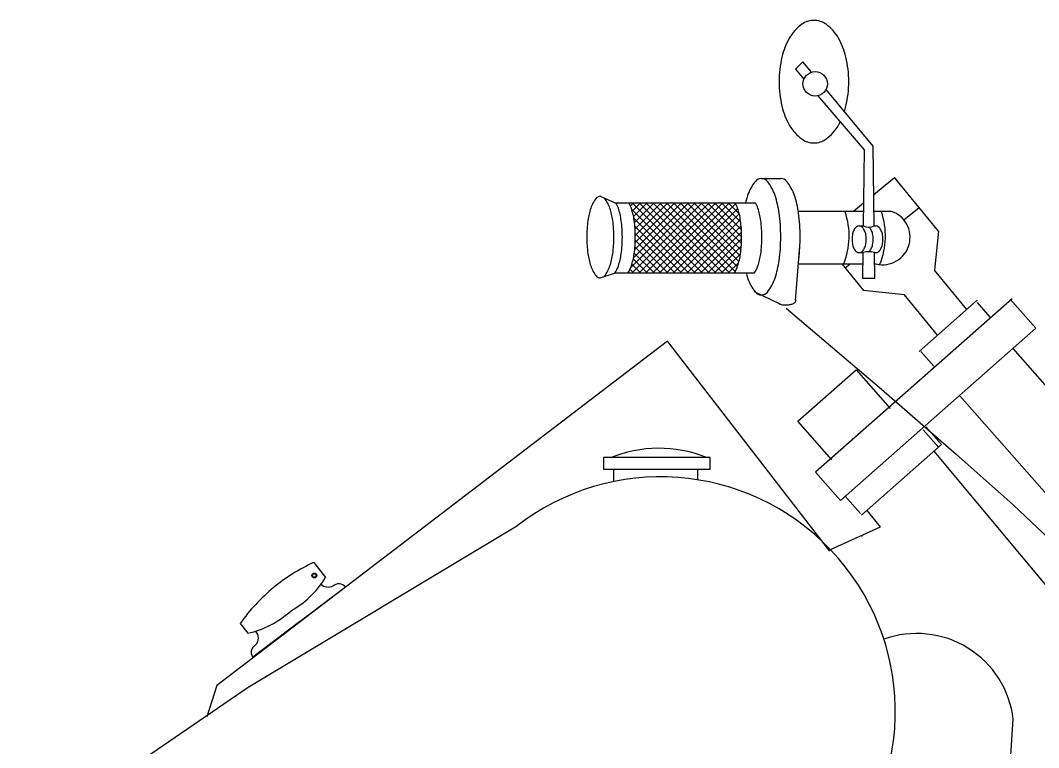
# Model space of a CAD drawing. Header units: millimetres. Extents: x -3204.52 to -3202.33, y 1775.89 to 1776.94.
# Drawn here: x -3203.632 to -3203.107, y 1776.564 to 1776.939 of the extents above; entities that cross this region are included whole.
import ezdxf

# ---------------------------------------------------------------- set-up
doc = ezdxf.new("R2010")
doc.units = ezdxf.units.MM
doc.header["$LTSCALE"] = 10
doc.layers.add('Veículos', color=2, linetype='Continuous')

msp = doc.modelspace()

# ---------------------------------------------------------------- linework, layer by layer
at = {"layer": 'Veículos'}
for p, q in [((-3203.249981963466, 1776.857509989733), (-3203.239981963466, 1776.857509989733)), ((-3203.192055483782, 1776.84933564635), (-3203.181426632897, 1776.858031978892)), ((-3203.158775506578, 1776.830347268946), (-3203.181426632897, 1776.858031978892)), ((-3203.332946009127, 1776.848324042632), (-3203.325315112769, 1776.844960551259)), ((-3203.317418738896, 1776.843365396835), (-3203.315823584471, 1776.844960551259)), ((-3203.317239933935, 1776.811724396643), (-3203.284003779318, 1776.844960551259)), ((-3203.280478903464, 1776.808895659922), (-3203.316543794802, 1776.844960551259)), ((-3203.31653313675, 1776.808895659922), (-3203.280468245412, 1776.844960551259)), ((-3203.316521949945, 1776.84072665188), (-3203.312288050565, 1776.844960551259)), ((-3203.315862887721, 1776.816636976762), (-3203.287539313224, 1776.844960551259)), ((-3203.315836230915, 1776.837876837003), (-3203.308752516659, 1776.844960551259)), ((-3203.315366405708, 1776.834811128305), (-3203.305216982753, 1776.844960551259)), ((-3203.315261156178, 1776.820774242211), (-3203.291074847129, 1776.844960551259)), ((-3203.315063262119, 1776.831578737988), (-3203.301681448847, 1776.844960551259)), ((-3203.314978537293, 1776.824592395001), (-3203.294610381035, 1776.844960551259)), ((-3203.314925034442, 1776.828181431759), (-3203.298145914941, 1776.844960551259)), ((-3203.276943369558, 1776.808895659922), (-3203.313008260896, 1776.844960551259)), ((-3203.312997602844, 1776.808895659922), (-3203.276932711506, 1776.844960551259)), ((-3203.273407835653, 1776.808895659922), (-3203.30947272699, 1776.844960551259)), ((-3203.309462068938, 1776.808895659922), (-3203.2733971776, 1776.844960551259)), ((-3203.269872301747, 1776.808895659922), (-3203.305937193084, 1776.844960551259)), ((-3203.305926535032, 1776.808895659922), (-3203.269861643694, 1776.844960551259)), ((-3203.266336767841, 1776.808895659922), (-3203.302401659178, 1776.844960551259)), ((-3203.302391001126, 1776.808895659922), (-3203.266326109788, 1776.844960551259)), ((-3203.263478674497, 1776.809573100484), (-3203.298866125272, 1776.844960551259)), ((-3203.29885546722, 1776.808895659922), (-3203.263196519707, 1776.844554607435)), ((-3203.262359190244, 1776.811989150137), (-3203.295330591366, 1776.844960551259)), ((-3203.261529876127, 1776.814695369926), (-3203.29179505746, 1776.844960551259)), ((-3203.260902561567, 1776.817603589272), (-3203.288259523554, 1776.844960551259)), ((-3203.260485980713, 1776.820722542324), (-3203.284723989648, 1776.844960551259)), ((-3203.260226550096, 1776.823998645613), (-3203.281188455742, 1776.844960551259)), ((-3203.260138698844, 1776.827446328266), (-3203.277652921836, 1776.844960551259)), ((-3203.260251718686, 1776.831094882014), (-3203.27411738793, 1776.844960551259)), ((-3203.26060696829, 1776.834985665524), (-3203.270581854024, 1776.844960551259)), ((-3203.261360172935, 1776.839274404076), (-3203.267046320119, 1776.844960551259)), ((-3203.202576534662, 1776.840727513811), (-3203.197388014248, 1776.844972666877)), ((-3203.28401443737, 1776.808895659922), (-3203.3168138759, 1776.841695098452)), ((-3203.295319933314, 1776.808895659922), (-3203.262152354053, 1776.842063239183)), ((-3203.291784399408, 1776.808895659922), (-3203.261368979272, 1776.839311080058)), ((-3203.230963447373, 1776.840727513811), (-3203.197438526177, 1776.840727513811)), ((-3203.1919559031, 1776.840727513811), (-3203.183359068022, 1776.840727513811)), ((-3203.176569196005, 1776.836165026523), (-3203.168761877092, 1776.842552832908)), ((-3203.287549971276, 1776.808895659922), (-3203.315679945221, 1776.837025633867)), ((-3203.288248865502, 1776.808895659922), (-3203.260791262697, 1776.836353262727)), ((-3203.291085505182, 1776.808895659922), (-3203.315174426333, 1776.832984581072)), ((-3203.294621039088, 1776.808895659922), (-3203.314947847286, 1776.82922246812)), ((-3203.284713331596, 1776.808895659922), (-3203.260413255795, 1776.833195735722)), ((-3203.28117779769, 1776.808895659922), (-3203.260190649672, 1776.82988280794)), ((-3203.199602531672, 1776.833069336741), (-3203.197529648758, 1776.833069336741)), ((-3203.191867311702, 1776.833046393038), (-3203.190707683816, 1776.833046393038)), ((-3203.158775506578, 1776.830347268946), (-3203.160777898398, 1776.810323350738)), ((-3203.298156572994, 1776.808895659922), (-3203.314940686637, 1776.825679773565)), ((-3203.277642263784, 1776.808895659922), (-3203.260145479597, 1776.826392444109)), ((-3203.305227640806, 1776.808895659922), (-3203.315456012648, 1776.819124031764)), ((-3203.3016921069, 1776.808895659922), (-3203.315118410711, 1776.822321963733)), ((-3203.274106729878, 1776.808895659922), (-3203.260309295936, 1776.822693093864)), ((-3203.270571195972, 1776.808895659922), (-3203.260727144524, 1776.81873971137)), ((-3203.232365187363, 1776.794687129433), (-3203.230194617205, 1776.822842547083)), ((-3203.199602546343, 1776.819324230173), (-3203.197693198068, 1776.819324230173)), ((-3203.191708305429, 1776.819324230173), (-3203.191014125717, 1776.819324230173)), ((-3203.312298708618, 1776.808895659922), (-3203.316705109198, 1776.813302060502)), ((-3203.308763174712, 1776.808895659922), (-3203.315973665349, 1776.816106150559)), ((-3203.267035662067, 1776.808895659922), (-3203.261637084619, 1776.814294237369)), ((-3203.230916926836, 1776.813473152011), (-3203.197762818467, 1776.813473152011)), ((-3203.208492656435, 1776.813473152011), (-3203.197272957143, 1776.799760186209)), ((-3203.206812930108, 1776.811420153167), (-3203.204303709299, 1776.813473152011)), ((-3203.19164061893, 1776.813473152011), (-3203.190877263914, 1776.813473152011)), ((-3203.332946009127, 1776.806324042632), (-3203.325117555652, 1776.808895659922)), ((-3203.315834242524, 1776.808895659922), (-3203.317665367573, 1776.810726784971)), ((-3203.144176597227, 1776.790032871529), (-3203.160777898398, 1776.810323350738)), ((-3203.176257044383, 1776.797658594933), (-3203.197272957143, 1776.799760186209)), ((-3203.159188118792, 1776.776796574768), (-3203.176257044383, 1776.797658594933)), ((-3203.120840002426, 1776.795563368985), (-3203.222059966328, 1776.706313423565)), ((-3203.168719759185, 1776.768392122207), (-3203.138717160798, 1776.794846688731)), ((-3203.138799681631, 1776.793644728239), (-3203.13218604, 1776.786144078642)), ((-3203.121824506335, 1776.795391700143), (-3203.108597223073, 1776.780390400949)), ((-3203.237232941015, 1776.790779043911), (-3203.188130780501, 1776.748997808259)), ((-3203.209178148502, 1776.691703922918), (-3203.108597223073, 1776.780390400949)), ((-3203.298319689562, 1776.773759083542), (-3203.530464773559, 1776.596290618992)), ((-3203.214777031945, 1776.665503320167), (-3203.298319689562, 1776.773759083542)), ((-3203.16120413448, 1776.760870315366), (-3203.167817776111, 1776.768370964963)), ((-3203.120506323142, 1776.769889641117), (-3202.975232590547, 1776.605132095328)), ((-3203.231136520034, 1776.732473618291), (-3203.201133921646, 1776.758928184815)), ((-3203.201133921646, 1776.758928184815), (-3203.183644039127, 1776.739092595349)), ((-3203.188130780501, 1776.748997808259), (-3203.149601261664, 1776.715606293682)), ((-3203.0023843976, 1776.580616456299), (-3203.147943237442, 1776.745697347331)), ((-3203.213646637515, 1776.712638028825), (-3203.231136520034, 1776.732473618291)), ((-3203.165194877433, 1776.729583218367), (-3203.157125974624, 1776.720432130965)), ((-3203.166671633297, 1776.72812055344), (-3203.158602730487, 1776.718969466039)), ((-3203.198412961015, 1776.684094996966), (-3203.157125974624, 1776.720432130965)), ((-3203.331229858112, 1776.71376112415), (-3203.331229858112, 1776.707773335579)), ((-3203.276353297712, 1776.71376112415), (-3203.331229858112, 1776.71376112415)), ((-3203.276353297712, 1776.707773335579), (-3203.276353297712, 1776.71376112415)), ((-3203.037046859611, 1776.568467552638), (-3203.16095507377, 1776.717062098397)), ((-3203.149601261664, 1776.715606293682), (-3203.120248242228, 1776.689359235027)), ((-3203.331229858112, 1776.707773335579), (-3203.276353297712, 1776.707773335579)), ((-3203.326241079894, 1776.707773335579), (-3203.326241079894, 1776.701345947639)), ((-3203.28278726516, 1776.702310672854), (-3203.28278726516, 1776.707773335579)), ((-3203.209178148502, 1776.691703922918), (-3203.222059966328, 1776.706313423565)), ((-3203.206940702171, 1776.694107130965), (-3203.198905212969, 1776.684993938535)), ((-3203.120248242228, 1776.689359235027), (-3203.098675579911, 1776.669011367144)), ((-3203.198412961015, 1776.684094996966), (-3203.197639259601, 1776.684775940149)), ((-3203.214375648586, 1776.666358513143), (-3203.188646813563, 1776.678115389471)), ((-3203.198412961015, 1776.673185906057), (-3203.197639259601, 1776.67386684924)), ((-3203.480513371209, 1776.659803123111), (-3203.474552576212, 1776.651945275396)), ((-3203.518488337319, 1776.628363136713), (-3203.514615668239, 1776.623257971397)), ((-3203.530464773559, 1776.596290618992), (-3203.535639982438, 1776.580318457183)), ((-3203.134138253177, 1776.37213219542), (-3203.120199359375, 1776.578996355616))]:
    msp.add_line(p, q, dxfattribs=at)
for points in [[(-3203.207180430253, 1776.891938566375, 0.01971975167517467), (-3203.206413945429, 1776.894700002523, 0.05789385050231891), (-3203.204940486548, 1776.907382871942, 0.05789385050233604), (-3203.206413945429, 1776.920065741362, 0.07155041494478066), (-3203.21019668192, 1776.929699026625, 0.1064498914164518), (-3203.216636661738, 1776.936907765292, 0.1587031956245322), (-3203.222886260073, 1776.938942680555, 0.1587031956245303), (-3203.229135858408, 1776.936907765292, 0.1064498914164586), (-3203.235575838225, 1776.929699026625, 0.07155041494477418), (-3203.239358574716, 1776.920065741362, 0.05789385050232543), (-3203.240832033598, 1776.907382871942, 0.05789385050232131), (-3203.239358574716, 1776.894700002523, 0.07155041494478173), (-3203.235575838225, 1776.88506671726, 0.1064498914164719), (-3203.229135858408, 1776.877857978593, 0.1587031956245443), (-3203.222886260073, 1776.87582306333, 0.1587031956245357)], [(-3203.222886260073, 1776.87582306333, 0.1587031956245357), (-3203.216636661738, 1776.877857978593, 0.1064498914164578), (-3203.21019668192, 1776.88506671726, 0.01238167243931268), (-3203.209346032206, 1776.886652840819, 0.05789385050231891)], [(-3203.239981963466, 1776.827509989733, 0.03431438563948502), (-3203.240826362757, 1776.839799369463, 0.04616947495851935), (-3203.242910895654, 1776.848723193169, 0.0892036466601486), (-3203.246902622435, 1776.856035441002, 0.227079944693641), (-3203.249981963466, 1776.857509989733, 0.2270799446936804), (-3203.253061304496, 1776.856035441002, 0.08920364666015672), (-3203.257053031278, 1776.848723193169, 0.01970380178678261), (-3203.258144567118, 1776.844960551259, 0.03431438563948819)], [(-3203.239981963466, 1776.827509989733, 0.03431438563948502), (-3203.240826362757, 1776.839799369463, 0.04616947495851935), (-3203.242910895654, 1776.848723193169, 0.0892036466601486), (-3203.246902622435, 1776.856035441002, 0.227079944693641), (-3203.249981963466, 1776.857509989733, 0.2270799446936804), (-3203.253061304496, 1776.856035441002, 0.08920364666015672), (-3203.257053031278, 1776.848723193169, 0.01970380178678261), (-3203.258144567118, 1776.844960551259, 0.03431438563948819)], [(-3203.229981963466, 1776.827509989733, 0.03431438563948502), (-3203.230826362757, 1776.839799369463, 0.04616947495851935), (-3203.232910895654, 1776.848723193169, 0.0892036466601486), (-3203.236902622436, 1776.856035441002, 0.2270799446936402), (-3203.239981963466, 1776.857509989733, 0.2270799446936804)], [(-3203.332946009127, 1776.848324042632, 0.2270799446936804), (-3203.335101547848, 1776.847291858521, 0.08920364666015672), (-3203.337895756596, 1776.842173285037, 0.04616947495853715), (-3203.339354929623, 1776.835926608443, 0.03431438563948898), (-3203.339946009127, 1776.827324042632, 0.03431438563949136), (-3203.339354929623, 1776.818721476821, 0.04616947495854758), (-3203.337895756596, 1776.812474800227, 0.0892036466601569), (-3203.335101547848, 1776.807356226744, 0.2270799447018412), (-3203.332946009127, 1776.806324042632, 0.2270799446936804)], [(-3203.325946009127, 1776.827324042632, 0.03431438563948142), (-3203.326537088631, 1776.835926608443, 0.04616947495853956), (-3203.327996261659, 1776.842173285037, 0.08920364666014176), (-3203.330790470406, 1776.847291858521, 0.01571751205988668), (-3203.330903704676, 1776.847423850429, 0.2270799446936804)], [(-3203.321599752539, 1776.827324042632, 0.03431438563948142), (-3203.322190832043, 1776.835926608443, 0.04616947495853956), (-3203.323650005071, 1776.842173285037, 0.04630760868162355), (-3203.324875712879, 1776.844960551259, 0.2270799446936615)], [(-3203.314919190303, 1776.827324042632, 0.03431438563948142), (-3203.315510269807, 1776.835926608443, 0.04616947495853956), (-3203.316969442835, 1776.842173285037, 0.04630760868162355), (-3203.318195150643, 1776.844960551259, 0.2270799446936615)], [(-3203.260138579967, 1776.827324042632, 0.03431438563948142), (-3203.260729659471, 1776.835926608443, 0.04616947495853956), (-3203.262188832499, 1776.842173285037, 0.04630760868154162), (-3203.263414540306, 1776.844960551259, 0.2270799446936615)], [(-3203.24968896172, 1776.827324042632, 0.03431438563948142), (-3203.250280041224, 1776.835926608443, 0.04616947495853956), (-3203.251739214252, 1776.842173285037, 0.04630760868167896), (-3203.25296492206, 1776.844960551259, 0.2270799446936615)], [(-3203.194735345453, 1776.819772092359, 0.1042071440095819), (-3203.193421961825, 1776.821337154426, 0.0683090713559668), (-3203.192649768282, 1776.82342587425, 0.05448059954389806), (-3203.19234694788, 1776.826196783457, 0.05448059954390552), (-3203.192649768282, 1776.828967692664, 0.06830907135590698), (-3203.193421961825, 1776.831056412488, 0.08868626566285162), (-3203.194501437236, 1776.832426168684, 0.1282534989923062)], [(-3203.191014141505, 1776.819324230173, 0.1664328393653118), (-3203.189752773686, 1776.819756057806, 0.1055372361535629), (-3203.188418828259, 1776.821337154426, 0.0683090713559668), (-3203.187646634717, 1776.82342587425, 0.05448059954389806), (-3203.187343814315, 1776.826196783457, 0.05448059954390552), (-3203.187646634717, 1776.828967692664, 0.06830907135590698), (-3203.188418828259, 1776.831056412488, 0.1055372361535962), (-3203.189752773686, 1776.832637509109, 0.1282534989923062), (-3203.190707683815, 1776.833046393038, 0.03738141188508485)], [(-3203.331305275469, 1776.806863017419, 0.06468786118191984), (-3203.330790470406, 1776.807356226744, 0.08920364666015669), (-3203.327996261659, 1776.812474800227, 0.04616947495853366), (-3203.326537088631, 1776.818721476821, 0.03431438563948819), (-3203.325946009127, 1776.827324042632, 0.03431438563948142)], [(-3203.325404746853, 1776.808801318701, 0.06201964806587561), (-3203.323650005071, 1776.812474800227, 0.04616947495853366), (-3203.322190832043, 1776.818721476821, 0.03431438563948819), (-3203.321599752539, 1776.827324042632, 0.03431438563948142)], [(-3203.318664230135, 1776.808895659922, 0.06031693533869217), (-3203.316969442835, 1776.812474800227, 0.04616947495853366), (-3203.315510269807, 1776.818721476821, 0.03431438563948819), (-3203.314919190303, 1776.827324042632, 0.03431438563948142)], [(-3203.263883619798, 1776.808895659922, 0.06031693533867489), (-3203.262188832499, 1776.812474800227, 0.04616947495853366), (-3203.260729659471, 1776.818721476821, 0.03431438563948819), (-3203.260138579967, 1776.827324042632, 0.03431438563948142)], [(-3203.257841154333, 1776.808895659922, 0.01365566239010142), (-3203.257053031278, 1776.806296786298, 0.08920364666016375), (-3203.253061304496, 1776.798984538465, 0.2270799446936599), (-3203.249981963466, 1776.797509989733, 0.2270799446936804), (-3203.246902622435, 1776.798984538465, 0.08920364666015669), (-3203.242910895654, 1776.806296786298, 0.0461694749585266), (-3203.240826362757, 1776.815220610003, 0.03431438563948661), (-3203.239981963466, 1776.827509989733, 0.03431438563948502)], [(-3203.257841154333, 1776.808895659922, 0.01365566239010142), (-3203.257053031278, 1776.806296786298, 0.08920364666016375), (-3203.253061304496, 1776.798984538465, 0.2270799446936599), (-3203.249981963466, 1776.797509989733, 0.2270799446936804), (-3203.246902622435, 1776.798984538465, 0.08920364666015669), (-3203.242910895654, 1776.806296786298, 0.0461694749585266), (-3203.240826362757, 1776.815220610003, 0.03431438563948661), (-3203.239981963466, 1776.827509989733, 0.03431438563948502)], [(-3203.253434001552, 1776.808895659922, 0.06031693533869624), (-3203.251739214252, 1776.812474800227, 0.04616947495853366), (-3203.250280041224, 1776.818721476821, 0.03431438563948819), (-3203.24968896172, 1776.827324042632, 0.03431438563948142)], [(-3203.230721979644, 1776.816001897556, 0.0321188235349751), (-3203.229981963466, 1776.827509989733, 0.03431438563948502)], [(-3203.191332975725, 1776.819349076042, 0.03890464262467158), (-3203.191014141505, 1776.819324230173, 0.1664328393653118)], [(-3203.240968275944, 1776.793094961412, 0.03187560576250358), (-3203.240546389824, 1776.792902592412, 0.05657070550470738), (-3203.239033262178, 1776.792514518531, 0.04323648949966665), (-3203.236994837684, 1776.7924092017, 0.0432364894997109), (-3203.23496867219, 1776.792656020355, 0.05657070550480989), (-3203.233486195388, 1776.793148381137, 0.09912414557028472), (-3203.23233234859, 1776.793991936004, 0.1966554987910366), (-3203.232075778008, 1776.794687129433, 0.1730089943559856), (-3203.232318069757, 1776.795298312568, 0.09912414557041022)], [(-3203.488245258549, 1776.628943084286), (-3203.464256940611, 1776.647140108552, 0.4305784240231527), (-3203.470689749, 1776.647487826559, -0.3286987853157423), (-3203.476901830078, 1776.648441099832, -0.6419721139691924)], [(-3203.487954141842, 1776.629163919185), (-3203.51194245978, 1776.610966894919, -0.4305784240231527), (-3203.5105437656, 1776.617255423059, 0.3880670756540053), (-3203.510433838993, 1776.624400094966, 0.6419721139691924)]]:
    msp.add_lwpolyline(points, format="xyb", dxfattribs=at)
for points in [[(-3203.224105744194, 1776.912259239372), (-3203.228539633124, 1776.917582603379), (-3203.232474132672, 1776.913803569016)], [(-3203.232474132672, 1776.913803569016), (-3203.228069425542, 1776.908632759323)], [(-3203.191867046285, 1776.833046393038), (-3203.192342237277, 1776.874123708207), (-3203.216666380682, 1776.903327477529)], [(-3203.220813687107, 1776.900115043724), (-3203.197063636735, 1776.872234191026), (-3203.197529648758, 1776.833069336741)], [(-3203.325315112769, 1776.844960551259), (-3203.318195150643, 1776.844960551259), (-3203.263561948875, 1776.844960551259)], [(-3203.263561948875, 1776.844960551259), (-3203.25296492206, 1776.844960551259)], [(-3203.197693198068, 1776.819324230173), (-3203.197850536645, 1776.806101089677), (-3203.191555337367, 1776.806101089677), (-3203.191708305429, 1776.819324230173)], [(-3203.325117555652, 1776.808895659922), (-3203.318664230135, 1776.808895659922)], [(-3203.318664230135, 1776.808895659922), (-3203.264007345063, 1776.808895659922)], [(-3203.264007345063, 1776.808895659922), (-3203.253434001552, 1776.808895659922)], [(-3203.240617651496, 1776.792923875519), (-3203.253492070227, 1776.799205900167)], [(-3203.188646813563, 1776.678115389471), (-3203.195544693712, 1776.686577521483)]]:
    msp.add_lwpolyline(points, dxfattribs=at)
for points in [[(-3203.199602531672, 1776.819324230173, 0.1664328393653118), (-3203.198341163854, 1776.819756057806, 0.1055372361535629), (-3203.197007218427, 1776.821337154426, 0.0683090713559668), (-3203.196235024884, 1776.82342587425, 0.05448059954389806), (-3203.195932204482, 1776.826196783457, 0.05448059954390552), (-3203.196235024884, 1776.828967692664, 0.06830907135590698), (-3203.197007218427, 1776.831056412488, 0.1055372361535962), (-3203.198341163854, 1776.832637509109, 0.166432839365334), (-3203.199602531672, 1776.833069336741, 0.1664328393653118), (-3203.20086389949, 1776.832637509109, 0.1055372361535629), (-3203.202197844917, 1776.831056412488, 0.06830907135595699), (-3203.20297003846, 1776.828967692664, 0.05448059954387324), (-3203.203272858862, 1776.826196783457, 0.0544805995438663), (-3203.20297003846, 1776.82342587425, 0.068309071355929), (-3203.202197844917, 1776.821337154426, 0.105537236153502), (-3203.20086389949, 1776.819756057806, 0.1664328393652248)], [(-3203.625348668908, 1776.489950688984, 0.02432983904828542), (-3203.397683767256, 1776.498003009142), (-3203.210832448097, 1776.503374965498, 0.9104038610935062), (-3203.376496026646, 1776.678050290494), (-3203.514312424235, 1776.595363753313), (-3203.620636274045, 1776.522610153235, 0.5234497754865166)]]:
    msp.add_lwpolyline(points, format="xyb", close=True, dxfattribs=at)
for centre, radius in [((-3203.222244433846, 1776.906245500291), 0.006295199277655606), ((-3203.480282080016, 1776.653028477201), 0.001234485825721343), ((-3203.480282080016, 1776.653028477201), 0.0008744274598857515)]:
    msp.add_circle(centre, radius, dxfattribs=at)
for centre, radius, start, end in [((-3203.242917677296, 1776.827891624546), 0.03817098335013528, 337.6372238310828, 19.12727978720411), ((-3203.187514605098, 1776.827209691812), 0.01414213562373095, 256.2446916038998, 72.91195764293019), ((-3203.224214271674, 1776.827891624546), 0.03817098335013528, 337.6372238310828, 19.12727978720411), ((-3203.194674011693, 1776.839064049837), 0.00664012410627316, 244.5287726222613, 295.006928439669), ((-3203.194700751748, 1776.80955229809), 0.01021985281814584, 72.97390702529553, 107.0260929747045), ((-3203.302753350896, 1776.652018544185), 0.06653482884657387, 68.6301081236252, 112.2511109531975), ((-3203.440512299622, 1776.572671464663), 0.09587497917638106, 114.659272620649, 129.5866247811133), ((-3203.516005383275, 1776.677196306795), 0.04853812728252895, 298.8365400297743, 328.6522620119166), ((-3203.438841508193, 1776.571314044191), 0.09797048712493868, 129.6202692831988, 144.386892968157), ((-3203.525493645804, 1776.671313993759), 0.04927181426650382, 282.7545479185026, 312.3461989448451), ((-3203.169933549807, 1776.573082041684), 0.05008461647266186, 6.781678285761285, 109.7625106475246)]:
    msp.add_arc(centre, radius, start, end, dxfattribs=at)

doc.saveas('drawing.dxf')
